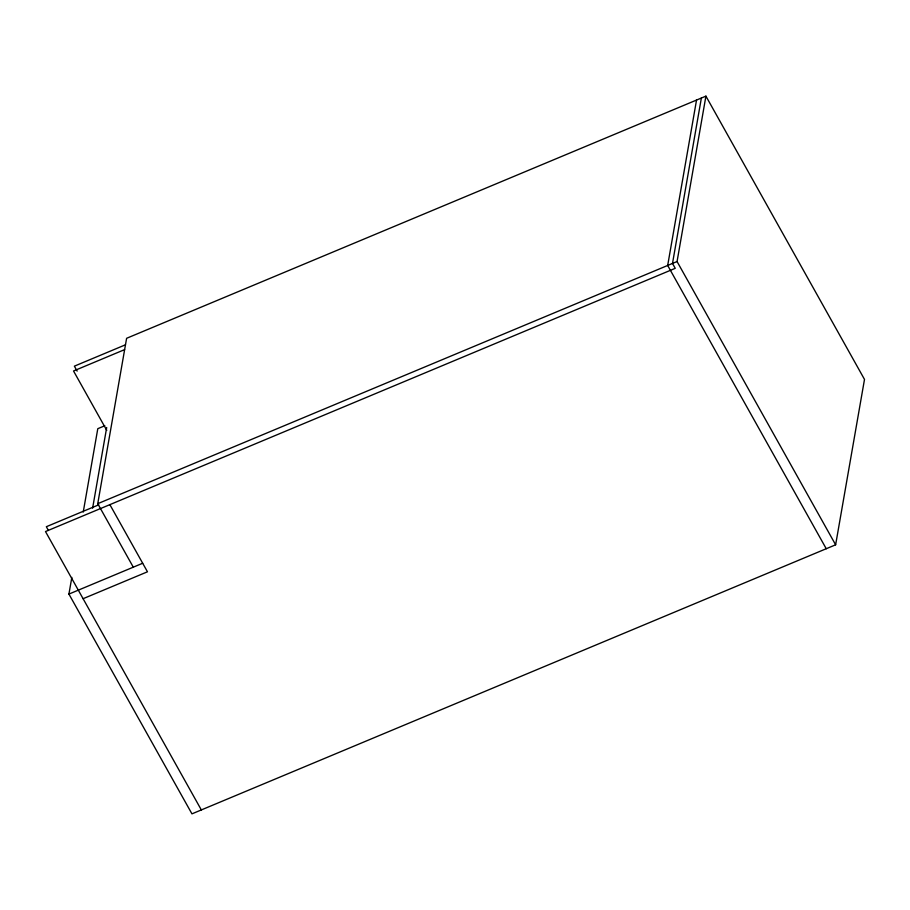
<?xml version="1.0" encoding="UTF-8"?>
<svg xmlns="http://www.w3.org/2000/svg" width="910" height="910" viewBox="0 0 910 910"><rect width="100%" height="100%" fill="white"/><g stroke="black" fill="none" stroke-linecap="round" stroke-linejoin="round"><path stroke-width="1.36" d="M133.292 567.18L97.745 503.685L126.615 338.292L705.921 96.141L864.5 379.413L835.63 544.806L191.953 813.858L68.921 594.082L71.833 577.406M83.231 512.08L97.791 428.69L104.832 425.743M92.615 508.155L106.686 427.541M696.537 100.066L667.678 265.458L826.246 548.73M701.371 98.041L672.501 263.434L675.231 268.325L45.5 531.554L201.338 809.934M835.63 544.806L677.063 261.534L705.921 96.141M125.455 344.799L74.37 366.161L77.134 371.109M124.613 349.622L73.528 370.984L106.766 430.373M97.745 503.685L677.063 261.534M98.746 504.822L46.342 526.719L48.423 530.439M68.921 594.082L142.677 563.256M83.094 598.7L147.465 571.798L109.871 504.64"/></g></svg>
